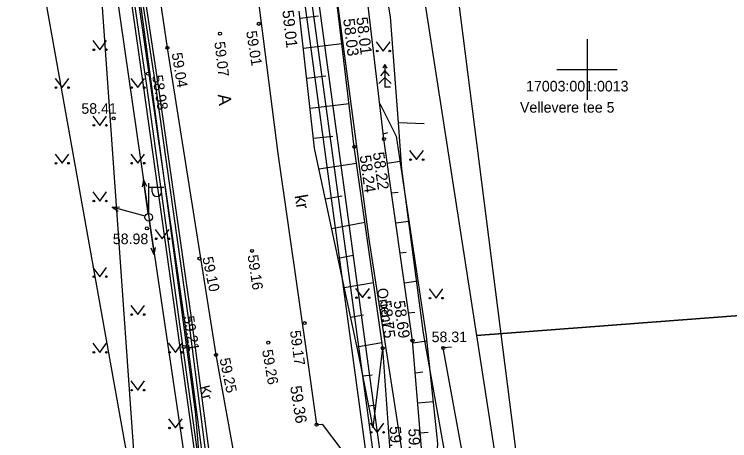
# Model space of a CAD drawing. Extents: x 640470 to 641709, y 6457253 to 6458140.
# Drawn here: x 641512.15 to 641559.43, y 6457675.47 to 6457703.65 of the extents above; entities that cross this region are included whole.
import ezdxf

# ---------------------------------------------------------------- set-up
doc = ezdxf.new("R2010")
doc.units = 0
for name, color, linetype in [('AED', 7, 'Continuous'), ('HALJASTUS', 7, 'Continuous'), ('KORGUS', 7, 'Continuous'), ('KPKAABEL', 7, 'Continuous'), ('KTRASS', 7, 'Continuous'), ('MOOTPIIR', 7, 'Continuous'), ('MPKAABEL', 7, 'Continuous'), ('MPOHULIIN', 7, 'Continuous'), ('PIIR', 7, 'Continuous'), ('POST', 7, 'Continuous'), ('PUU', 7, 'Continuous'), ('RELJEEF', 7, 'Continuous'), ('SITRASS', 7, 'Continuous'), ('TEE', 7, 'Continuous'), ('VORK', 7, 'Continuous'), ('VTRASS', 7, 'Continuous')]:
    doc.layers.add(name, color=color, linetype=linetype)

msp = doc.modelspace()

# ---------------------------------------------------------------- linework, layer by layer
at = {"layer": 'AED'}
for points in [[(641541.044, 6457681.644), (641540.502, 6457681.594)], [(641546.005, 6457650.994), (641542.672, 6457669.422), (641542.18, 6457672.332), (641540.502, 6457681.594)]]:
    msp.add_lwpolyline(points, dxfattribs=at)
at = {"layer": 'HALJASTUS'}
for p, q in [((641517.344, 6457701.913), (641517.808, 6457701.306)), ((641517.808, 6457701.306), (641518.253, 6457701.913)), ((641536.07, 6457701.829), (641536.534, 6457701.222)), ((641536.534, 6457701.222), (641536.979, 6457701.829)), ((641514.844, 6457699.413), (641515.308, 6457698.806)), ((641515.308, 6457698.806), (641515.753, 6457699.413)), ((641519.844, 6457699.413), (641520.308, 6457698.806)), ((641520.308, 6457698.806), (641520.753, 6457699.413)), ((641517.344, 6457696.913), (641517.808, 6457696.306)), ((641517.808, 6457696.306), (641518.253, 6457696.913)), ((641514.844, 6457694.413), (641515.308, 6457693.806)), ((641515.308, 6457693.806), (641515.753, 6457694.413)), ((641519.844, 6457694.413), (641520.308, 6457693.806)), ((641520.308, 6457693.806), (641520.753, 6457694.413)), ((641538.275, 6457694.649), (641538.738, 6457694.042)), ((641538.738, 6457694.042), (641539.184, 6457694.649)), ((641517.344, 6457691.913), (641517.808, 6457691.306)), ((641517.808, 6457691.306), (641518.253, 6457691.913)), ((641521.466, 6457689.418), (641521.929, 6457688.811)), ((641521.929, 6457688.811), (641522.375, 6457689.418)), ((641517.344, 6457686.913), (641517.808, 6457686.306)), ((641517.808, 6457686.306), (641518.253, 6457686.913)), ((641534.705, 6457685.528), (641535.168, 6457684.921)), ((641535.168, 6457684.921), (641535.614, 6457685.528)), ((641539.556, 6457685.494), (641540.02, 6457684.887)), ((641540.02, 6457684.887), (641540.465, 6457685.494)), ((641519.844, 6457684.413), (641520.308, 6457683.806)), ((641520.308, 6457683.806), (641520.753, 6457684.413)), ((641517.344, 6457681.913), (641517.808, 6457681.306)), ((641517.808, 6457681.306), (641518.253, 6457681.913)), ((641522.344, 6457681.913), (641522.808, 6457681.306)), ((641522.808, 6457681.306), (641523.253, 6457681.913)), ((641519.844, 6457679.413), (641520.308, 6457678.806)), ((641520.308, 6457678.806), (641520.753, 6457679.413)), ((641522.344, 6457676.913), (641522.808, 6457676.306)), ((641522.808, 6457676.306), (641523.253, 6457676.913)), ((641535.666, 6457676.624), (641536.129, 6457676.017)), ((641536.129, 6457676.017), (641536.575, 6457676.624))]:
    msp.add_line(p, q, dxfattribs=at)
for centre in [(641517.407, 6457701.306), (641518.235, 6457701.306), (641536.133, 6457701.222), (641536.961, 6457701.222), (641514.907, 6457698.806), (641515.735, 6457698.806), (641519.907, 6457698.806), (641520.735, 6457698.806), (641517.407, 6457696.306), (641518.235, 6457696.306), (641514.907, 6457693.806), (641515.735, 6457693.806), (641519.907, 6457693.806), (641520.735, 6457693.806), (641538.337, 6457694.042), (641539.166, 6457694.042), (641517.407, 6457691.306), (641518.235, 6457691.306), (641521.528, 6457688.811), (641522.357, 6457688.811), (641517.407, 6457686.306), (641518.235, 6457686.306), (641534.767, 6457684.921), (641535.596, 6457684.921), (641539.619, 6457684.887), (641540.448, 6457684.887), (641519.907, 6457683.806), (641520.735, 6457683.806), (641517.407, 6457681.306), (641518.235, 6457681.306), (641522.407, 6457681.306), (641523.235, 6457681.306), (641519.907, 6457678.806), (641520.735, 6457678.806), (641522.407, 6457676.306), (641523.235, 6457676.306), (641535.728, 6457676.017), (641536.557, 6457676.017)]:
    msp.add_circle(centre, 0.055, dxfattribs=at)
at = {"layer": 'KORGUS'}
for centre in [(641528.31, 6457703.02), (641525.74, 6457702.37), (641522.27, 6457701.43), (641520.988, 6457699.729), (641518.716, 6457696.767), (641536.58, 6457695.41), (641534.614, 6457694.89), (641520.91, 6457689.5), (641527.867, 6457688.013), (641524.382, 6457687.504), (641531.33, 6457683.24), (641528.93, 6457681.95), (641538.465, 6457682.08), (641523.343, 6457681.657), (641536.501, 6457681.58), (641540.502, 6457681.594), (641525.48, 6457681.14), (641532.127, 6457676.53)]:
    msp.add_circle(centre, 0.1, dxfattribs=at)
at = {"layer": 'KPKAABEL'}
for points in [[(641531.107, 6457631.96), (641527.747, 6457651.211), (641525.239, 6457667.576), (641520.901, 6457698.948), (641518.624, 6457714.444), (641516.335, 6457729.681), (641515.084, 6457739.728), (641514.141, 6457744.416), (641512.209, 6457756.606), (641511.601, 6457760.247), (641509.94, 6457770.719), (641509.05, 6457776.733), (641508.435, 6457780.406), (641507.114, 6457786.574), (641503.293, 6457800.752), (641502.67, 6457804.833), (641499.406, 6457814.829), (641497.274, 6457822.729), (641495.803, 6457828.15), (641494.826, 6457833.6), (641493.848, 6457836.719)], [(641493.986, 6457836.893), (641495.013, 6457833.711), (641496.003, 6457828.177), (641497.54, 6457822.826), (641499.618, 6457814.927), (641500.528, 6457812.154), (641502.889, 6457804.828), (641503.457, 6457800.806), (641507.437, 6457786.64), (641508.672, 6457780.497), (641509.24, 6457776.733), (641510.171, 6457770.826), (641511.921, 6457760.288), (641512.497, 6457756.658), (641514.419, 6457744.306), (641515.261, 6457739.696), (641516.578, 6457729.785), (641518.908, 6457714.47), (641521.149, 6457698.951), (641523.42, 6457683.199), (641525.459, 6457667.681), (641528.079, 6457651.201), (641531.083, 6457633.791)], [(641531.469, 6457632.367), (641528.298, 6457651.339), (641525.684, 6457667.764), (641523.683, 6457683.423), (641521.47, 6457699.059), (641519.085, 6457714.581), (641517.034, 6457729.913), (641515.567, 6457739.972), (641514.588, 6457744.447), (641512.673, 6457756.706), (641512.25, 6457760.384), (641509.454, 6457776.798), (641507.702, 6457786.746), (641503.624, 6457800.835), (641503.068, 6457804.92), (641499.774, 6457815.018), (641498.625, 6457820.085), (641496.261, 6457828.21), (641495.19, 6457833.775), (641494.127, 6457837.014)]]:
    msp.add_lwpolyline(points, dxfattribs=at)
at = {"layer": 'KTRASS'}
for points in [[(641520.398, 6457803.689), (641513.831, 6457801.567), (641513.318, 6457800.902), (641518.273, 6457772.247), (641523.633, 6457742.167), (641531.065, 6457735.408), (641531.473, 6457735.007), (641531.497, 6457734.24), (641531.106, 6457733.703), (641527.843, 6457730.034), (641531.361, 6457707.627), (641536.249, 6457671.793), (641537.913, 6457659.133), (641544.107, 6457632.003), (641544.107, 6457632.003), (641552.262, 6457605.013), (641556.958, 6457595.581), (641562.85, 6457582.909), (641568.859, 6457571.012), (641568.859, 6457571.012), (641571.908, 6457566.221), (641575.486, 6457561.757), (641599.413, 6457548.498)], [(641543.686, 6457631.863), (641537.452, 6457659.017), (641535.793, 6457671.695), (641530.927, 6457707.562), (641527.316, 6457730.083), (641532.261, 6457735.574), (641534.804, 6457733.17)]]:
    msp.add_lwpolyline(points, dxfattribs=at)
at = {"layer": 'MOOTPIIR'}
for points in [[(641485.455, 6457838.214), (641500.639, 6457772.681), (641501.212, 6457746.594), (641510.338, 6457723.405), (641514.129, 6457705.075), (641520.746, 6457667.962), (641521.513, 6457662.701), (641523.397, 6457649.765), (641522.678, 6457636.241)], [(641552.283, 6457634.272), (641547.08, 6457660.876), (641539.334, 6457721.843), (641534.918, 6457743.054), (641533.135, 6457747.043), (641529.903, 6457750.875), (641526.724, 6457756.434), (641522.201, 6457795.671), (641521.173, 6457800.24), (641519.419, 6457808.043), (641513.808, 6457831.606), (641513.388, 6457832.768), (641513.167, 6457835.846)]]:
    msp.add_lwpolyline(points, dxfattribs=at)
at = {"layer": 'MPKAABEL'}
msp.add_lwpolyline([(641514.935, 6457739.651), (641516.176, 6457729.734), (641518.459, 6457714.472), (641520.673, 6457698.936), (641522.842, 6457683.366), (641525.045, 6457667.568), (641527.579, 6457651.187), (641531.056, 6457630.811), (641534.126, 6457619.015), (641538.623, 6457608.28), (641545.928, 6457594.483), (641552.428, 6457581.903), (641558.981, 6457569.517), (641566.152, 6457556.557), (641571.388, 6457547.22), (641572.456, 6457545.851), (641573.371, 6457545.79), (641578.829, 6457547.667), (641587.743, 6457551.929), (641595.943, 6457556.721)], dxfattribs=at)
at = {"layer": 'MPOHULIIN'}
for p, q in [((641520.685, 6457692.708), (641520.6, 6457692.24)), ((641520.685, 6457692.708), (641520.896, 6457692.281)), ((641521, 6457690.48), (641520.685, 6457692.708)), ((641518.627, 6457690.902), (641519.102, 6457690.924)), ((641518.627, 6457690.902), (641519.021, 6457690.637)), ((641520.795, 6457690.299), (641518.627, 6457690.902)), ((641521.036, 6457690.232), (641521.036, 6457690.232)), ((641521.036, 6457690.232), (641521.036, 6457690.232)), ((641521.036, 6457690.232), (641521.036, 6457690.232)), ((641521.072, 6457689.985), (641521.4, 6457687.759)), ((641521.4, 6457687.759), (641521.187, 6457688.184)), ((641521.4, 6457687.759), (641521.483, 6457688.227))]:
    msp.add_line(p, q, dxfattribs=at)
msp.add_lwpolyline([(641513.485, 6457742.537), (641521.036, 6457690.232), (641529.28, 6457634.603), (641551.055, 6457581.229), (641578.049, 6457520.7), (641577.369, 6457517.138)], dxfattribs=at)
at = {"layer": 'PIIR'}
for points in [[(641531.8, 6457619.98), (641521.28, 6457657.34), (641517.69, 6457708.17), (641512.42, 6457742.29), (641493.42, 6457821.86), (641507.79, 6457851.19)], [(641507.42, 6457835.6), (641515.96, 6457807.06), (641518.05, 6457796.06), (641525.03, 6457747.64), (641536.78, 6457720.49), (641542.7, 6457682.43), (641546.3, 6457659.06), (641548.28, 6457651.52), (641555.7, 6457623.17)]]:
    msp.add_lwpolyline(points, dxfattribs=at)
for points in [[(641536.78, 6457720.49), (641542.7, 6457682.43), (641576.62, 6457685), (641575.68, 6457697.76)], [(641546.3, 6457659.06), (641548.28, 6457651.52), (641586.33, 6457658.16), (641592.72, 6457687.81), (641575.68, 6457697.76), (641576.62, 6457685), (641542.7, 6457682.43)]]:
    msp.add_lwpolyline(points, close=True, dxfattribs=at)
at = {"layer": 'POST'}
for p, q in [((641521.036, 6457690.482), (641521.036, 6457692.482)), ((641521.036, 6457692.232), (641522.036, 6457692.232)), ((641521.262, 6457691.911), (641521.262, 6457692.232)), ((641521.875, 6457691.911), (641521.875, 6457692.232)), ((641521.036, 6457690.232), (641521.036, 6457690.232))]:
    msp.add_line(p, q, dxfattribs=at)
msp.add_circle((641521.036, 6457690.232), 0.25, dxfattribs=at)
msp.add_arc((641521.569, 6457691.911), 0.306, 180, 0, dxfattribs=at)
at = {"layer": 'PUU'}
for p, q in [((641536.646, 6457700.33), (641536.496, 6457700.08)), ((641536.796, 6457700.08), (641536.646, 6457700.33)), ((641536.646, 6457700.33), (641536.646, 6457698.83)), ((641536.646, 6457699.93), (641536.346, 6457699.58)), ((641536.946, 6457699.58), (641536.646, 6457699.93)), ((641536.646, 6457699.48), (641536.246, 6457699.08)), ((641537.046, 6457699.08), (641536.646, 6457699.48)), ((641537.006, 6457698.83), (641536.646, 6457698.83))]:
    msp.add_line(p, q, dxfattribs=at)
at = {"layer": 'RELJEEF'}
for p, q in [((641531.033, 6457703.403), (641532.259, 6457703.549)), ((641531.255, 6457701.415), (641533.79, 6457701.717)), ((641531.477, 6457699.427), (641532.732, 6457699.577)), ((641531.698, 6457697.44), (641534.269, 6457697.745)), ((641536.54, 6457695.751), (641536.839, 6457695.831)), ((641531.92, 6457695.452), (641533.205, 6457695.605)), ((641532.283, 6457693.44), (641534.765, 6457693.821)), ((641536.807, 6457693.802), (641537.633, 6457693.941)), ((641532.706, 6457691.453), (641533.82, 6457691.653)), ((641537.083, 6457691.85), (641537.528, 6457691.897)), ((641533.125, 6457689.488), (641535.321, 6457689.9)), ((641537.365, 6457689.856), (641538.225, 6457689.976)), ((641533.542, 6457687.531), (641534.55, 6457687.72)), ((641537.646, 6457687.875), (641538.047, 6457687.931)), ((641533.955, 6457685.597), (641535.887, 6457685.913)), ((641537.926, 6457685.893), (641538.815, 6457686.022)), ((641538.206, 6457683.912), (641538.614, 6457683.972)), ((641534.372, 6457683.638), (641535.231, 6457683.779)), ((641538.477, 6457681.931), (641539.393, 6457682.064)), ((641534.789, 6457681.68), (641536.448, 6457681.952)), ((641535.183, 6457679.744), (641535.801, 6457679.821)), ((641538.643, 6457679.949), (641539.144, 6457680.007)), ((641535.572, 6457677.777), (641536.045, 6457677.836)), ((641538.808, 6457677.974), (641539.825, 6457678.057)), ((641538.974, 6457675.989), (641539.49, 6457676.023))]:
    msp.add_line(p, q, dxfattribs=at)
for points in [[(641535.861, 6457676.32), (641534.93, 6457681.02), (641534.93, 6457681.02), (641531.993, 6457694.8), (641530.983, 6457703.85)], [(641536.303, 6457697.762), (641537.387, 6457695.59), (641539.36, 6457682.37), (641540.126, 6457675.27), (641540.015, 6457673.42)], [(641535.861, 6457676.32), (641536.501, 6457681.58)]]:
    msp.add_lwpolyline(points, dxfattribs=at)
at = {"layer": 'SITRASS'}
for points in [[(641549.6, 6457640.155), (641547.326, 6457641.933), (641539.101, 6457666.215), (641535.601, 6457688.789), (641530.744, 6457725.265), (641525.822, 6457739.395), (641522.809, 6457755.321), (641519.855, 6457772.82), (641517.155, 6457795.989), (641519.434, 6457800.275)], [(641531.865, 6457630.954), (641528.492, 6457651.393), (641525.958, 6457667.785), (641523.892, 6457683.435), (641521.666, 6457699.05), (641519.303, 6457714.735), (641517.203, 6457729.951), (641515.695, 6457740.001), (641514.782, 6457744.433), (641512.9, 6457756.624)], [(641558.25, 6457596.45), (641557.89, 6457598.947), (641555.58, 6457607.79), (641554.22, 6457618.88), (641553.14, 6457621.95), (641551.45, 6457626.95), (641546.29, 6457646.58), (641543.59, 6457658.9), (641541.8, 6457668.02), (641539.19, 6457682.58), (641537.76, 6457693.43), (641537.54, 6457696.48), (641537.02, 6457703.48), (641534.45, 6457718.51), (641534.55, 6457722.86), (641534.31, 6457723.61)], [(641539.229, 6457696.401), (641537.54, 6457696.48)]]:
    msp.add_lwpolyline(points, dxfattribs=at)
at = {"layer": 'TEE'}
for points in [[(641565.947, 6457558.754), (641554.415, 6457580.255), (641543.942, 6457600.827), (641541.31, 6457605.057), (641537.386, 6457605.034), (641535.727, 6457608.519), (641536.393, 6457609.784), (641540.866, 6457612.169), (641536.489, 6457626.864), (641533.08, 6457641.4), (641529.68, 6457657.98), (641525.48, 6457681.14), (641522.27, 6457701.43), (641519.22, 6457722.14), (641516.13, 6457742.38), (641513.46, 6457758.27), (641510.83, 6457773.76), (641507.22, 6457792.03), (641504.29, 6457804.4), (641500.53, 6457820.13), (641495.91, 6457837.52)], [(641521.513, 6457662.701), (641523.12, 6457662.94), (641524.93, 6457667.85), (641524.12, 6457677.38), (641518.95, 6457715.98), (641516.09, 6457733.76), (641513.81, 6457750.22), (641510.06, 6457772.15), (641506.79, 6457788.58), (641501.53, 6457813.58), (641497.832, 6457826.61), (641496.083, 6457832.85)], [(641542.229, 6457644.05), (641541.107, 6457650.11), (641540.339, 6457656.44), (641539.749, 6457663.02), (641539.445, 6457666.78), (641539.684, 6457666.83), (641539.683, 6457672.47), (641539.127, 6457672.45), (641539.116, 6457673.54), (641539.059, 6457674.97), (641538.465, 6457682.08), (641536.58, 6457695.41), (641535.545, 6457704.2), (641535.44, 6457705.43), (641534.19, 6457717.34), (641533.749, 6457722.11), (641533.875, 6457726.07), (641534, 6457726.44), (641534.648, 6457727.48), (641535.169, 6457727.03), (641536.447, 6457728.78), (641537.648, 6457729.74), (641533.575, 6457733.89)], [(641532.127, 6457676.53), (641532.5, 6457676.56), (641533.801, 6457674.83), (641533.807, 6457674.45), (641533.888, 6457674.43), (641534.018, 6457674.42), (641537.101, 6457673.26), (641536.501, 6457681.58), (641534.614, 6457694.89), (641533.501, 6457704.11), (641532.238, 6457717.29), (641531.79, 6457721.83), (641531.848, 6457726.83), (641531.48, 6457727.78), (641529.119, 6457727.51), (641527.322, 6457726.72), (641526.35, 6457725.5), (641525.51, 6457722.88), (641528.322, 6457704.09), (641529.561, 6457694.46), (641531.573, 6457680.48), (641532.127, 6457676.53)]]:
    msp.add_lwpolyline(points, dxfattribs=at)
at = {"layer": 'VORK'}
for p, q in [((641550, 6457702), (641550, 6457698)), ((641548, 6457700), (641552, 6457700))]:
    msp.add_line(p, q, dxfattribs=at)
at = {"layer": 'VTRASS'}
msp.add_lwpolyline([(641551.014, 6457610.917), (641544.597, 6457632.023), (641538.376, 6457659.154), (641536.742, 6457671.655), (641531.836, 6457707.785), (641528.286, 6457729.824), (641532.404, 6457733.979), (641532.61, 6457734.307), (641532.751, 6457734.533), (641533.765, 6457736.148)], dxfattribs=at)

# ---------------------------------------------------------------- texts
at = {"layer": 'KORGUS'}
for s, height, rotation, p in [('59.01', 0.75, 276.5124, (641529.856, 6457703.888)), ('58.03', 0.75, 276.9799, (641533.88, 6457703.33)), ('58.01', 0.75, 276.8617, (641534.747, 6457703.43)), ('59.01', 0.7, 279.1652, (641527.466, 6457702.507)), ('59.07', 0.7, 276.937, (641525.369, 6457701.811)), ('59.04', 0.7, 279.3977, (641522.546, 6457701.065)), ('58.98', 0.7, 279.3257, (641521.254, 6457699.581)), ('58.24', 0.75, 277.8543, (641534.966, 6457694.298)), ('58.22', 0.75, 277.893, (641535.839, 6457694.499)), (' 59.16', 0.7, 278.5757, (641527.521, 6457687.961)), (' 59.10', 0.7, 281.7385, (641524.52, 6457687.81)), ('58.75', 0.75, 276.6266, (641536.308, 6457684.693)), ('58.69', 0.75, 278.2294, (641537.208, 6457684.675)), ('59.21', 0.7, 279.3257, (641523.326, 6457683.664)), ('59.17', 0.7, 277.7006, (641530.365, 6457682.714)), ('59.26', 0.7, 279.9817, (641528.52, 6457681.43)), ('59.25', 0.7, 281.943, (641525.706, 6457680.862)), ('59.36', 0.75, 278.9046, (641530.374, 6457679.043)), ('59.39', 0.75, 272.6644, (641536.951, 6457676.407)), ('59.29', 0.75, 270.6978, (641538.201, 6457676.271))]:
    msp.add_text(s, height=height, rotation=rotation, dxfattribs=at).set_placement(p)
for s, p in [('58.41', (641516.582, 6457697.073)), ('58.98', (641518.66, 6457688.458)), (' 58.31', (641539.469, 6457681.979))]:
    msp.add_text(s, height=0.7, dxfattribs=at).set_placement(p)
at = {"layer": 'PIIR'}
for s, p in [('17003:001:0013', (641545.971, 6457698.55)), ('Vellevere tee 5', (641545.568, 6457697.15))]:
    msp.add_text(s, height=0.7, dxfattribs=at).set_placement(p)
at = {"layer": 'SITRASS'}
msp.add_text('Orient', height=0.7, rotation=278.8142, dxfattribs=at).set_placement((641536.11, 6457685.504))
at = {"layer": 'TEE'}
for s, height, rotation, p in [('A', 0.85, 277.1212, (641525.592, 6457698.337)), ('kr', 0.85, 279.7566, (641530.665, 6457691.657)), ('Kr', 0.7, 284.8941, (641524.36, 6457679.022))]:
    msp.add_text(s, height=height, rotation=rotation, dxfattribs=at).set_placement(p)

doc.saveas('drawing.dxf')
